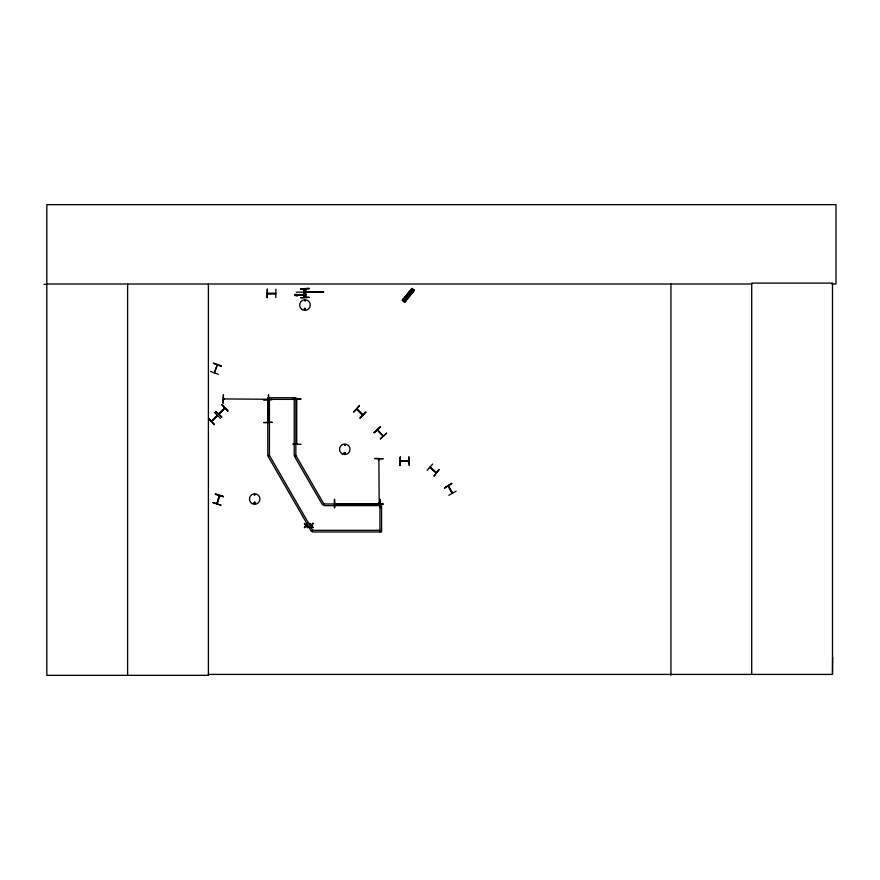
<?xml version="1.0" encoding="UTF-8"?>
<svg xmlns="http://www.w3.org/2000/svg" width="880" height="880" viewBox="0 0 880 880"><rect width="100%" height="100%" fill="white"/><g stroke="black" fill="none" stroke-linecap="round" stroke-linejoin="round"><path stroke-width="1.32" d="M296.956 295.152L306.053 294.822L296.956 294.712M831.886 284.009L836 284.009L836 204.666L46.838 204.666L46.838 675.334L208.516 675.334L208.406 674.41L832.491 674.41L832.612 657.393M436.205 472.901L429.957 467.39L436.073 472.78M219.582 495.605L216.975 503.613M219.527 495.77L217.272 503.602M362.791 414.7L356.972 408.947M296.714 399.245L296.692 400.015M379.159 458.755L379.17 459.69L378.862 458.766M379.203 503.767L378.862 502.854L378.873 503.789M254.254 494.56C255.343 496.342 254.892 492.921 254.342 494.879M305.426 300.795L304.744 300.278L305.085 301.081M305.459 309.1C304.678 306.911 304.073 310.882 305.547 308.968M343.992 453.002C345.4 455.928 345.829 450.989 344.124 452.837M345.257 453.343C344.146 451.165 344.256 455.301 345.323 453.068M296.703 443.41L297.088 444.136L296.747 443.322M379.192 459.58L379.192 458.876M379.192 503.679L378.862 458.843L378.84 459.58M213.059 502.535L221.045 505.219L213.026 502.645M216.997 503.525L219.12 495.66M356.774 409.178L362.549 415.107L356.664 409.101M377.256 430.023L383.207 435.963M211.398 421.223L217.239 415.327M218.746 413.864L224.653 407.902M210.529 371.437L218.427 374.33M217.503 364.969L214.357 372.779L217.041 364.991M221.243 366.278L213.345 363.396M448.437 485.826L448.569 486.904M452.562 492.998L448.514 485.958M267.685 421.949L268.059 399.861M304.271 308.561C305.261 311.663 306.031 307.153 304.601 308.319M254.21 502.689C254.903 504.867 255.42 501.666 254.452 502.535M255.409 503.382C254.419 500.28 253.649 504.79 255.079 503.624M304.568 292.611L304.568 293.546M223.465 398.97L224.4 398.97M334.829 503.415L335.764 503.701L335.005 503.371M400.389 461.065L408.793 461.065M448.14 485.98L452.265 493.317M452.595 493.119L451.792 492.492M217.492 415.668L211.651 421.443M224.84 408.309L219.109 413.985M345.103 445.247L344.652 444.477L344.883 445.324M411.917 288.453L402.259 300.179L404.767 302.214L414.326 290.411M402.435 300.322L412.038 288.552M402.534 300.399L412.203 288.684L402.721 300.553M402.82 300.63L412.478 288.915M403.007 300.795L412.621 289.025M403.997 301.587L413.633 289.839M404.184 301.741L413.787 289.971M404.338 301.862L413.952 290.103L404.47 301.972M404.613 302.082L414.216 290.312M268.499 399.267L223.641 398.926M224.345 399.322L223.487 399.311M379.863 503.415L379.016 503.712M267.575 293.216L267.531 293.832L275.627 293.645M427.152 470.327L432.718 464.024M439.142 469.568L433.961 476.201L439.098 469.535M365.739 411.95L359.876 417.978M360.096 418.198L366.003 412.214M214.478 412.401L220.44 418.33M212.894 420.09L216.315 416.669M220.253 412.731L223.663 409.321M221.826 416.944L215.578 411.301L221.738 417.021M374.088 432.586L380.336 426.943L374.055 432.564M374.341 432.85L380.248 426.866M380.413 438.922L386.606 433.224M386.584 433.191L380.336 438.834M444.565 487.905L451.88 483.747M448.822 495.297L456.137 491.139M254.32 502.315L254.892 502.238M430.078 467.115L436.436 472.494M268.158 293.645L267.421 293.216L275.693 293.238M408.749 461.417L400.477 461.362M379.104 503.338L379.775 503.712L334.829 503.712M268.466 394.911L268.972 403.315M223.553 398.97L224.312 398.97L223.641 399.311M268.411 398.97L267.564 398.981L268.411 399.267M295.086 398.673L301.103 399.102L292.688 399.146M268.543 403.326L268.532 394.911M301.103 444.257L292.688 444.191M374.803 458.359L383.218 458.733L374.803 458.733M334.334 499.356L334.433 507.771M379.83 499.356L380.358 507.76L379.951 499.356M374.814 503.932L383.218 503.877M374.814 504.24L383.218 504.229M263.67 399.762L272.085 399.564L263.67 399.817M272.085 422.367L263.681 422.576L272.085 422.312M44 284.339L46.838 284.328M46.838 284.009L751.718 284.009M300.652 288.75L309.067 288.816M267.399 289.201L266.97 297.616M303.941 291.522L304.766 291.522L303.941 291.995M303.941 291.566L317.735 291.907M303.941 291.907L323.829 291.995L309.936 291.907M296.263 292.182L312.73 292.182M304.392 292.611L305.327 292.611M304.568 292.699L305.327 292.787M304.392 292.952L305.327 292.952M304.392 293.194L305.327 293.194M304.392 293.546L305.327 293.546M267.531 293.645L275.814 293.645M309.067 297.396L300.652 297.748L309.067 297.275M275.803 297.616L275.924 289.201M267.806 399.366L295.845 399.366M408.793 457.006L409.266 465.421L408.914 457.006M402.248 461.329L407.077 461.329M399.916 465.421L400.367 457.006L399.96 465.421M379.951 505.626L323.873 505.626L323.873 503.987L295.845 455.433L295.845 397.727L267.806 397.727L267.806 455.433L269.445 455.433L312.741 530.453L311.333 531.267L268.026 456.258L269.434 455.444L269.445 399.366M379.951 530.321L312.444 530.321L312.444 531.971L381.579 531.971L381.579 503.932L323.873 503.987L322.465 504.812L294.426 456.258L295.845 455.433L294.206 455.433L294.206 399.366M452.265 493.251L448.184 486.156M215.325 494.307L223.432 496.54M213.444 363.099L221.386 365.882M275.803 293.26L274.835 293.755M403.722 300.641L403.799 301.092M362.538 414.953L356.719 409.156M377.619 429.902L383.119 435.974M411.862 288.409L414.381 290.455M411.059 289.74L413.226 291.522M410.41 290.532L412.577 292.314M409.431 291.731L411.598 293.502M408.562 292.787L410.729 294.569M407.583 293.986L409.75 295.757M403.403 299.101L405.57 300.883M378.598 431.31L382.008 434.731M221.903 404.965L227.854 410.916M208.516 418.363L214.39 424.38M334.686 499.356L334.741 507.771M832.491 674.41L832.491 283.096L751.718 283.096L751.718 674.41M670.934 284.009L670.934 675.334M400.268 457.006L400.323 465.421M379.951 503.932L379.951 531.971M305.756 288.871L305.789 297.275M304.337 288.871L304.392 297.275M303.93 288.871L303.93 297.275M296.747 399.223L296.747 444.081M267.278 289.201L267.333 297.616M208.395 284.009L208.395 675.334M127.622 284.009L127.622 675.334M295.086 294.668C295.097 298.221 295.097 292.347 295.086 294.668M296.956 294.415L296.956 295.999L296.956 294.415M408.54 294.173C409.541 296.461 410.223 292.314 408.54 294.173M215.413 493.977L223.399 496.661L215.413 493.977M307.175 523.336L306.097 525.085L304.359 523.336L305.723 525.558L304.315 527.78L306.053 526.009L307.813 527.78L306.427 525.536L307.813 523.336L307.175 523.336M312.631 523.336L311.553 525.085L309.815 523.336L311.179 525.558L309.771 527.78L311.509 526.009L313.269 527.78L311.883 525.536L313.269 523.336L312.631 523.336M359.381 405.669L353.804 411.983L359.381 405.669M208.527 418.352L214.148 424.622L208.527 418.352M222.156 404.723L227.81 410.96L222.156 404.723M451.671 483.395L444.62 488.004L451.671 483.395M223.443 394.911L223.058 403.326L223.377 394.911M309.067 288.398L300.652 288.871L309.067 288.398M405.658 301.51L402.765 299.145L405.581 301.598M305.448 297.275L305.382 288.871L305.327 297.275M342.144 453.838A5.258 5.258 0 0 0 350.031 449.284A5.258 5.258 0 0 0 342.144 444.73A5.258 5.258 0 0 0 342.144 453.838M302.324 309.65A5.324 5.324 0 0 0 310.299 305.041A5.324 5.324 0 0 0 302.324 300.432A5.324 5.324 0 0 0 302.324 309.65M252.076 503.58A5.247 5.247 0 0 0 259.941 499.037A5.247 5.247 0 0 0 252.076 494.494A5.247 5.247 0 0 0 252.076 503.58"/></g></svg>
